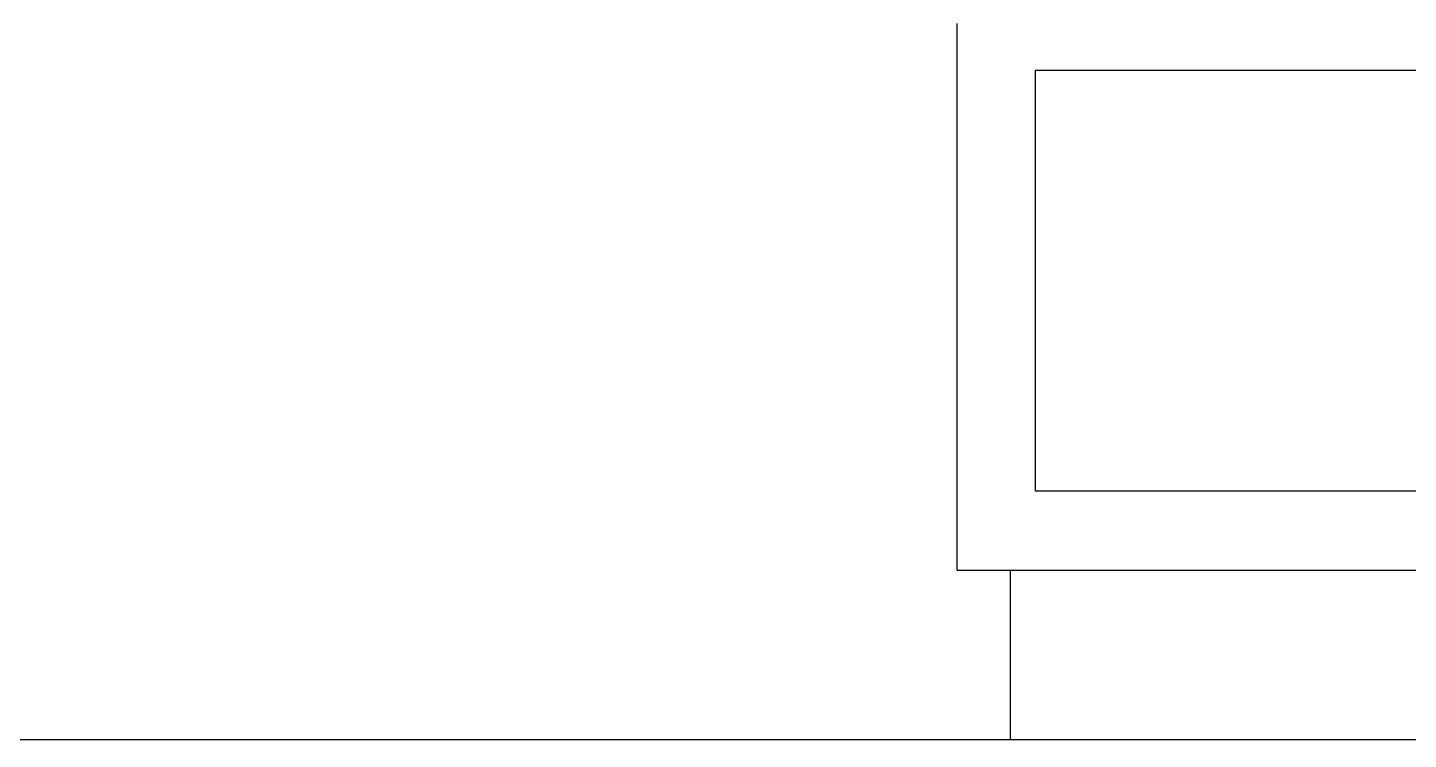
# Model space of a CAD drawing. Header units: inches. Extents: x 4.1 to 46.6, y 13.1 to 37.9.
# Drawn here: x 9.762 to 10.741, y 33.068 to 33.573 of the extents above; entities that cross this region are included whole.
import ezdxf

# ---------------------------------------------------------------- set-up
doc = ezdxf.new("R2010")
doc.units = ezdxf.units.IN
doc.header["$MEASUREMENT"] = 0
doc.layers.add('02', color=2, linetype='Continuous')
doc.layers.add('1', color=1, linetype='Continuous')

msp = doc.modelspace()

# ---------------------------------------------------------------- linework, layer by layer
at = {"layer": '02'}
for p, q in [((10.4211, 33.18831), (10.4211, 33.57631)), ((10.4211, 33.18831), (10.94268, 33.18831)), ((10.45871, 33.18831), (10.45871, 33.06831))]:
    msp.add_line(p, q, dxfattribs=at)
msp.add_lwpolyline([(10.88693, 33.28056), (10.88693, 33.24435), (10.47653, 33.24435), (10.47653, 33.54307), (10.88368, 33.54307)], dxfattribs=at)
at = {"layer": '1'}
msp.add_line((4.50793, 33.06831), (24.80413, 33.06831), dxfattribs=at)

doc.saveas('drawing.dxf')
